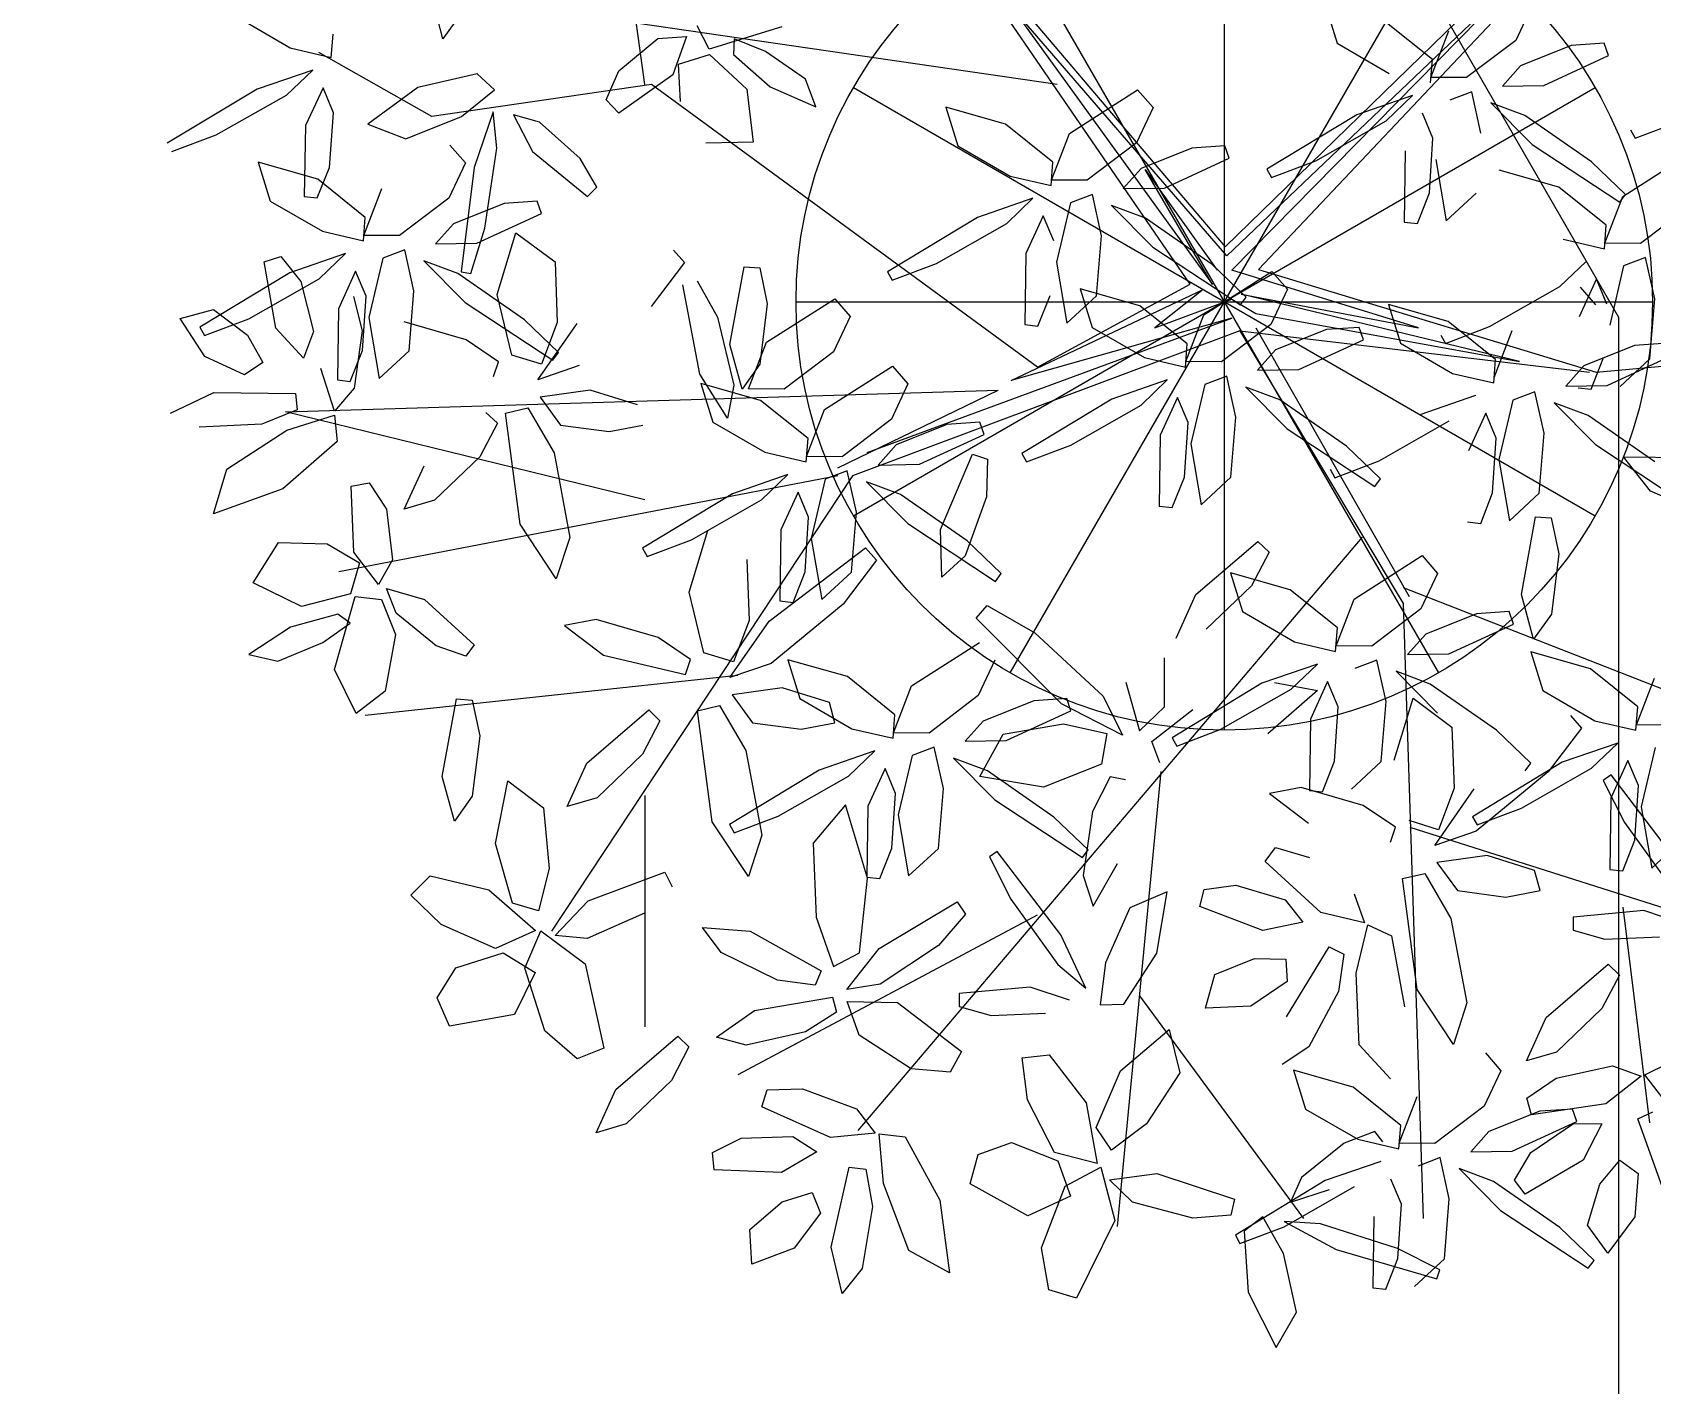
# Model space of a CAD drawing. Extents: x 8365 to 8547, y -347 to -272.
# Drawn here: x 8519.799 to 8520.934, y -307.185 to -306.237 of the extents above; entities that cross this region are included whole.
import ezdxf

# ---------------------------------------------------------------- set-up
doc = ezdxf.new("R2010")
doc.units = 0
doc.layers.get('0').update_dxf_attribs({"linetype": 'CONTINUOUS'})
doc.layers.add('1', color=7, linetype='CONTINUOUS')

msp = doc.modelspace()

# ---------------------------------------------------------------- linework, layer by layer
at = {"color": 44}
for p, q in [((8520.6102, -306.4135), (8520.4145, -306.1282)), ((8520.4145, -306.1282), (8520.6347, -306.3872)), ((8520.2281, -306.2736), (8520.2094, -306.1394)), ((8520.6347, -306.3872), (8520.8433, -306.1842)), ((8520.8475, -306.192), (8520.6358, -306.3935)), ((8520.6392, -306.4037), (8520.8475, -306.192)), ((8520.658, -306.4032), (8520.8576, -306.1919)), ((8520.517, -306.2736), (8520.0183, -306.2009)), ((8520.6358, -306.3935), (8520.4846, -306.2189)), ((8520.4846, -306.2189), (8520.6257, -306.4137)), ((8520.0789, -306.296), (8519.9997, -306.2513)), ((8520.2327, -306.2736), (8520.0789, -306.296)), ((8520.5031, -306.4716), (8520.2327, -306.2736)), ((8520.6257, -306.4137), (8520.5786, -306.3331)), ((8520.5786, -306.3331), (8520.6291, -306.4037)), ((8520.7701, -306.444), (8520.6392, -306.4037)), ((8520.658, -306.4032), (8520.8945, -306.475)), ((8520.4846, -306.4809), (8520.6191, -306.4171)), ((8520.5031, -306.4716), (8520.6102, -306.4135)), ((8520.6191, -306.4171), (8520.5854, -306.444)), ((8520.6458, -306.4205), (8520.7701, -306.444)), ((8520.8408, -306.4675), (8520.6458, -306.4205)), ((8520.5854, -306.444), (8520.6392, -306.4239)), ((8520.6392, -306.4239), (8520.656, -306.434)), ((8520.656, -306.434), (8520.8408, -306.4675)), ((8520.3838, -306.5314), (8520.6392, -306.4372)), ((8520.6392, -306.4372), (8520.4846, -306.4809)), ((8520.656, -306.444), (8520.7635, -306.6322)), ((8520.6449, -306.4461), (8520.3736, -306.5477)), ((8520.6449, -306.4461), (8520.7594, -306.6372)), ((8520.6449, -306.4461), (8520.8899, -306.475)), ((8520.8945, -306.475), (8521.081, -306.4582)), ((8519.9764, -306.5029), (8520.4755, -306.4876)), ((8520.3632, -306.5421), (8520.4755, -306.4876)), ((8520.2281, -306.5645), (8519.9764, -306.5029)), ((8520.3632, -306.5477), (8520.0137, -306.6148)), ((8520.3736, -306.5477), (8520.1628, -306.8665)), ((8520.7307, -306.5906), (8520.3772, -307.0063)), ((8520.7594, -306.626), (8521.1882, -306.7938)), ((8520.7594, -306.6372), (8520.7734, -307.0678)), ((8520.2933, -306.6875), (8520.0323, -306.7155)), ((8520.5896, -306.7547), (8520.559, -307.0734)), ((8520.2281, -306.7715), (8520.2281, -306.9336)), ((8520.764, -306.7938), (8521.081, -306.8944)), ((8520.9132, -306.8497), (8520.9318, -307.0007)), ((8520.503, -306.8553), (8520.2933, -306.9671)), ((8520.5745, -306.9119), (8520.6895, -307.0678))]:
    msp.add_line(p, q, dxfattribs=at)
at = {"linetype": 'CONTINUOUS'}
for p, q in [((8520.634, -306.1258), (8520.634, -306.7258)), ((8520.634, -306.1258), (8520.634, -306.7258)), ((8520.484, -306.6856), (8520.784, -306.166)), ((8520.484, -306.166), (8520.784, -306.6856)), ((8520.484, -306.6856), (8520.784, -306.166)), ((8520.3742, -306.5758), (8520.8938, -306.2758)), ((8520.3742, -306.5758), (8520.8938, -306.2758)), ((8520.3742, -306.2758), (8520.8938, -306.5758)), ((8520.334, -306.4258), (8520.934, -306.4258)), ((8520.334, -306.4258), (8520.934, -306.4258))]:
    msp.add_line(p, q, dxfattribs=at)
at = {"color": 60}
for p, q in [((8520.0865, -306.2415), (8520.0785, -306.2101)), ((8519.9432, -306.2266), (8519.9796, -306.2479)), ((8520.0992, -306.2241), (8520.0865, -306.2415)), ((8520.0084, -306.2547), (8520.0098, -306.2383)), ((8520.21, -306.264), (8520.2372, -306.2413)), ((8520.2372, -306.2413), (8520.2572, -306.24)), ((8520.2572, -306.24), (8520.2476, -306.2668)), ((8520.2732, -306.2489), (8520.2648, -306.2325)), ((8520.324, -306.2331), (8520.2732, -306.2489)), ((8520.2906, -306.2417), (8520.2901, -306.2526)), ((8520.3126, -306.2504), (8520.2906, -306.2417)), ((8519.9796, -306.2479), (8520.0084, -306.2547)), ((8520.2517, -306.2594), (8520.2734, -306.2527)), ((8520.2734, -306.2527), (8520.2995, -306.2768)), ((8520.2901, -306.2526), (8520.316, -306.2753)), ((8520.3407, -306.2699), (8520.3126, -306.2504)), ((8519.9956, -306.2635), (8519.9566, -306.2768)), ((8519.9771, -306.2811), (8519.9956, -306.2635)), ((8520.2011, -306.2844), (8520.21, -306.264)), ((8520.253, -306.2856), (8520.2517, -306.2594)), ((8520.1107, -306.2662), (8520.0692, -306.2758)), ((8520.1228, -306.2774), (8520.1107, -306.2662)), ((8520.2476, -306.2668), (8520.2099, -306.2937)), ((8520.316, -306.2753), (8520.3478, -306.2893)), ((8520.3478, -306.2893), (8520.3407, -306.2699)), ((8519.9566, -306.2768), (8519.8935, -306.3146)), ((8519.9277, -306.3089), (8519.9771, -306.2811)), ((8520.0027, -306.2759), (8519.9905, -306.3022)), ((8520.0099, -306.2935), (8520.0027, -306.2759)), ((8520.0692, -306.2758), (8520.034, -306.3014)), ((8520.0997, -306.2959), (8520.1228, -306.2774)), ((8520.2099, -306.2937), (8520.2011, -306.2844)), ((8520.2995, -306.2768), (8520.3041, -306.3141)), ((8520.0072, -306.3317), (8520.0099, -306.2935)), ((8520.0606, -306.3116), (8520.0997, -306.2959)), ((8520.1219, -306.2928), (8520.1085, -306.3318)), ((8520.1244, -306.3182), (8520.1219, -306.2928)), ((8520.1543, -306.2999), (8520.136, -306.2949)), ((8520.136, -306.2949), (8520.1493, -306.3206)), ((8520.4808, -306.3013), (8520.4389, -306.2894)), ((8520.4389, -306.2894), (8520.4474, -306.3166)), ((8519.8967, -306.3205), (8519.9277, -306.3089)), ((8519.9905, -306.3022), (8519.9895, -306.352)), ((8520.034, -306.3014), (8520.0606, -306.3116)), ((8520.1828, -306.3255), (8520.1543, -306.2999)), ((8520.0916, -306.316), (8520.1024, -306.3285)), ((8520.116, -306.3743), (8520.1244, -306.3182)), ((8520.1493, -306.3206), (8520.188, -306.352)), ((8520.3041, -306.3141), (8520.2709, -306.3147)), ((8520.4474, -306.3166), (8520.4839, -306.3377)), ((8519.9991, -306.34), (8519.9572, -306.3281)), ((8519.9572, -306.3281), (8519.9657, -306.3553)), ((8519.9986, -306.353), (8520.0072, -306.3317)), ((8520.1024, -306.3285), (8520.0907, -306.3532)), ((8520.1085, -306.3318), (8520.0995, -306.4048)), ((8520.1944, -306.3454), (8520.1828, -306.3255)), ((8520.0323, -306.3667), (8519.9991, -306.34)), ((8519.9895, -306.352), (8519.9986, -306.353)), ((8520.0312, -306.3793), (8520.0439, -306.3465)), ((8520.0907, -306.3532), (8520.0562, -306.3794)), ((8520.188, -306.352), (8520.1944, -306.3454)), ((8519.9657, -306.3553), (8520.0022, -306.3764)), ((8520.1296, -306.3569), (8520.0941, -306.3711)), ((8520.1104, -306.3848), (8520.1557, -306.364)), ((8520.1526, -306.3553), (8520.1296, -306.3569)), ((8520.1557, -306.364), (8520.1526, -306.3553)), ((8520.0022, -306.3764), (8520.031, -306.3831)), ((8520.031, -306.3831), (8520.0323, -306.3667)), ((8520.0941, -306.3711), (8520.0814, -306.3852)), ((8520.1061, -306.4059), (8520.116, -306.3743)), ((8520.1246, -306.4207), (8520.1378, -306.3774)), ((8520.1378, -306.3774), (8520.1652, -306.3977)), ((8520.4611, -306.3668), (8520.3981, -306.4048)), ((8520.4323, -306.399), (8520.4816, -306.3709)), ((8520.0562, -306.3794), (8520.0312, -306.3793)), ((8520.0814, -306.3852), (8520.1104, -306.3848)), ((8519.9615, -306.3977), (8519.9731, -306.394)), ((8519.9697, -306.4442), (8519.9615, -306.3977)), ((8519.9731, -306.394), (8519.9872, -306.4115)), ((8520.0183, -306.3919), (8519.9794, -306.4055)), ((8519.9999, -306.4096), (8520.0183, -306.3919)), ((8520.0445, -306.3952), (8520.0347, -306.4367)), ((8520.0599, -306.3893), (8520.0445, -306.3952)), ((8520.0662, -306.4182), (8520.0599, -306.3893)), ((8520.0972, -306.406), (8520.0733, -306.397)), ((8520.0733, -306.397), (8520.1023, -306.4263)), ((8520.1652, -306.3977), (8520.1667, -306.4404)), ((8520.2558, -306.3983), (8520.2325, -306.429)), ((8520.2482, -306.3896), (8520.2558, -306.3983)), ((8520.4013, -306.4107), (8520.4323, -306.399)), ((8519.9794, -306.4055), (8519.9164, -306.4435)), ((8519.9506, -306.4377), (8519.9999, -306.4096)), ((8519.9872, -306.4115), (8519.9961, -306.4466)), ((8520.0254, -306.4043), (8520.0134, -306.4307)), ((8520.0328, -306.4218), (8520.0254, -306.4043)), ((8520.1437, -306.4384), (8520.0972, -306.406)), ((8520.0995, -306.4048), (8520.1061, -306.4059)), ((8520.2648, -306.4112), (8520.279, -306.4366)), ((8520.2877, -306.4557), (8520.2976, -306.4012)), ((8520.2976, -306.4012), (8520.3086, -306.4021)), ((8520.3086, -306.4021), (8520.3139, -306.4272)), ((8520.3981, -306.4048), (8520.4013, -306.4107)), ((8520.0241, -306.4221), (8520.0301, -306.4461)), ((8520.0303, -306.46), (8520.0328, -306.4218)), ((8520.0629, -306.4602), (8520.0662, -306.4182)), ((8520.135, -306.4631), (8520.1246, -306.4207)), ((8520.2667, -306.4764), (8520.2548, -306.414)), ((8519.9025, -306.4375), (8519.9259, -306.4311)), ((8519.9259, -306.4311), (8519.9498, -306.4492)), ((8520.0134, -306.4307), (8520.0127, -306.4805)), ((8520.1023, -306.4263), (8520.1637, -306.4667)), ((8520.3139, -306.4272), (8520.3086, -306.4694)), ((8520.3134, -306.4541), (8520.3611, -306.4236)), ((8520.3611, -306.4236), (8520.3719, -306.436)), ((8519.9198, -306.4641), (8519.9025, -306.4375)), ((8519.9164, -306.4435), (8519.9196, -306.4494)), ((8519.9196, -306.4494), (8519.9506, -306.4377)), ((8519.9891, -306.4652), (8519.9697, -306.4442)), ((8520.0347, -306.4367), (8520.042, -306.4795)), ((8520.103, -306.4525), (8520.0594, -306.4399)), ((8520.1676, -306.4613), (8520.1437, -306.4384)), ((8520.1532, -306.4805), (8520.1808, -306.4409)), ((8520.1667, -306.4404), (8520.1558, -306.4695)), ((8520.279, -306.4366), (8520.2904, -306.4842)), ((8520.3719, -306.436), (8520.3602, -306.4608)), ((8519.9498, -306.4492), (8519.9606, -306.4682)), ((8519.9961, -306.4466), (8519.9891, -306.4652)), ((8520.0301, -306.4461), (8520.0244, -306.4862)), ((8520.1256, -306.4678), (8520.103, -306.4525)), ((8520.2962, -306.4869), (8520.2877, -306.4557)), ((8520.3008, -306.4868), (8520.3134, -306.4541)), ((8519.9476, -306.477), (8519.9198, -306.4641)), ((8519.9606, -306.4682), (8519.9476, -306.477)), ((8520.0218, -306.4815), (8520.0303, -306.46)), ((8520.042, -306.4795), (8520.0629, -306.4602)), ((8520.1221, -306.4782), (8520.1256, -306.4678)), ((8520.1558, -306.4695), (8520.135, -306.4631)), ((8520.1637, -306.4667), (8520.1676, -306.4613)), ((8520.3602, -306.4608), (8520.3258, -306.487)), ((8520.0107, -306.5025), (8520.0011, -306.4726)), ((8520.1822, -306.4705), (8520.1532, -306.4805)), ((8520.286, -306.5074), (8520.2667, -306.4764)), ((8520.3086, -306.4694), (8520.2962, -306.4869)), ((8520.3539, -306.5013), (8520.4016, -306.4708)), ((8519.8959, -306.5039), (8519.9262, -306.4894)), ((8519.9262, -306.4894), (8519.9834, -306.4899)), ((8519.9834, -306.4899), (8519.9845, -306.5014)), ((8520.0244, -306.4862), (8520.0107, -306.5025)), ((8520.0127, -306.4805), (8520.0218, -306.4815)), ((8520.1899, -306.4876), (8520.1547, -306.4925)), ((8520.223, -306.498), (8520.1899, -306.4876)), ((8520.3091, -306.4948), (8520.2673, -306.483)), ((8520.2673, -306.483), (8520.2757, -306.5101)), ((8520.2904, -306.4842), (8520.286, -306.5074)), ((8520.3258, -306.487), (8520.3008, -306.4868)), ((8519.9845, -306.5014), (8519.9599, -306.5115)), ((8520.1306, -306.5037), (8520.1461, -306.5001)), ((8520.1461, -306.5001), (8520.1645, -306.5316)), ((8520.1547, -306.4925), (8520.1691, -306.5121)), ((8520.3424, -306.5215), (8520.3091, -306.4948)), ((8520.3413, -306.5341), (8520.3539, -306.5013)), ((8519.9599, -306.5115), (8519.916, -306.5137)), ((8519.9774, -306.5157), (8520.0108, -306.5053)), ((8520.0108, -306.5053), (8520.0126, -306.5236)), ((8520.1248, -306.5109), (8520.1125, -306.5344)), ((8520.1168, -306.5033), (8520.1248, -306.5109)), ((8520.1408, -306.5815), (8520.1306, -306.5037)), ((8520.1691, -306.5121), (8520.203, -306.5167)), ((8520.203, -306.5167), (8520.2268, -306.5121)), ((8520.2757, -306.5101), (8520.3122, -306.5312)), ((8520.4008, -306.5081), (8520.3663, -306.5343)), ((8519.9354, -306.543), (8519.9774, -306.5157)), ((8520.0126, -306.5236), (8519.9744, -306.5567)), ((8520.3411, -306.5379), (8520.3424, -306.5215)), ((8520.1125, -306.5344), (8520.0808, -306.5648)), ((8520.1645, -306.5316), (8520.1756, -306.5908)), ((8520.3122, -306.5312), (8520.3411, -306.5379)), ((8520.3663, -306.5343), (8520.3413, -306.5341)), ((8520.4041, -306.5259), (8520.3915, -306.5401)), ((8519.926, -306.5742), (8519.9354, -306.543)), ((8520.0596, -306.571), (8520.0735, -306.5407)), ((8520.3283, -306.5468), (8520.2894, -306.5603)), ((8520.3099, -306.5644), (8520.3283, -306.5468)), ((8520.3699, -306.5441), (8520.3545, -306.55)), ((8520.3763, -306.5731), (8520.3699, -306.5441)), ((8519.9744, -306.5567), (8519.926, -306.5742)), ((8520.0224, -306.5548), (8520.035, -306.5525)), ((8520.0243, -306.6011), (8520.0224, -306.5548)), ((8520.035, -306.5525), (8520.0472, -306.5711)), ((8520.3355, -306.5591), (8520.3234, -306.5855)), ((8520.3428, -306.5767), (8520.3355, -306.5591)), ((8520.3545, -306.55), (8520.3447, -306.5915)), ((8520.4072, -306.5608), (8520.3834, -306.5518)), ((8520.0808, -306.5648), (8520.0596, -306.571)), ((8520.2894, -306.5603), (8520.2265, -306.5984)), ((8520.2607, -306.5925), (8520.3099, -306.5644)), ((8520.0472, -306.5711), (8520.0514, -306.6064)), ((8520.1661, -306.6199), (8520.1408, -306.5815)), ((8520.3403, -306.6149), (8520.3428, -306.5767)), ((8520.3729, -306.6151), (8520.3763, -306.5731)), ((8520.1756, -306.5908), (8520.1661, -306.6199)), ((8520.2297, -306.6042), (8520.2607, -306.5925)), ((8520.2591, -306.6292), (8520.2723, -306.5859)), ((8520.3234, -306.5855), (8520.3227, -306.6353)), ((8520.3447, -306.5915), (8520.352, -306.6344)), ((8519.9538, -306.6225), (8519.9714, -306.5944)), ((8519.9714, -306.5944), (8520.0056, -306.5953)), ((8520.0056, -306.5953), (8520.0283, -306.6086)), ((8520.0415, -306.6238), (8520.0243, -306.6011)), ((8520.2265, -306.5984), (8520.2297, -306.6042)), ((8520.3153, -306.6494), (8520.3827, -306.598)), ((8520.3827, -306.598), (8520.3903, -306.6068)), ((8520.0283, -306.6086), (8520.022, -306.6304)), ((8520.0514, -306.6064), (8520.0415, -306.6238)), ((8520.2996, -306.6062), (8520.3012, -306.6489)), ((8520.3319, -306.6363), (8520.3403, -306.6149)), ((8520.352, -306.6344), (8520.3729, -306.6151)), ((8520.3903, -306.6068), (8520.367, -306.6375)), ((8519.9876, -306.6391), (8519.9538, -306.6225)), ((8520.0539, -306.6439), (8520.0472, -306.6267)), ((8520.0472, -306.6267), (8520.0738, -306.6343)), ((8520.022, -306.6304), (8519.9876, -306.6391)), ((8520.0108, -306.6834), (8520.0253, -306.6323)), ((8520.0253, -306.6323), (8520.0436, -306.6342)), ((8520.0436, -306.6342), (8520.0534, -306.6588)), ((8520.0738, -306.6343), (8520.1085, -306.6661)), ((8520.2695, -306.6716), (8520.2591, -306.6292)), ((8520.367, -306.6375), (8520.3167, -306.679)), ((8520.3227, -306.6353), (8520.3319, -306.6363)), ((8520.013, -306.6445), (8519.9798, -306.6537)), ((8520.0218, -306.6508), (8520.013, -306.6445)), ((8520.0819, -306.6668), (8520.0539, -306.6439)), ((8520.1939, -306.6484), (8520.1718, -306.6526)), ((8520.2375, -306.661), (8520.1939, -306.6484)), ((8520.2877, -306.6889), (8520.3153, -306.6494)), ((8520.3012, -306.6489), (8520.2903, -306.678)), ((8519.9798, -306.6537), (8519.9507, -306.6727)), ((8520.0025, -306.6644), (8520.0218, -306.6508)), ((8520.0534, -306.6588), (8520.0461, -306.6986)), ((8520.1718, -306.6526), (8520.1991, -306.6733)), ((8520.2601, -306.6763), (8520.2375, -306.661)), ((8519.9507, -306.6727), (8519.9709, -306.6774)), ((8519.9709, -306.6774), (8520.0025, -306.6644)), ((8520.1027, -306.674), (8520.0819, -306.6668)), ((8520.1085, -306.6661), (8520.1027, -306.674)), ((8520.2903, -306.678), (8520.2695, -306.6716)), ((8520.026, -306.7142), (8520.0108, -306.6834)), ((8520.1991, -306.6733), (8520.2566, -306.6867)), ((8520.2566, -306.6867), (8520.2601, -306.6763)), ((8520.3167, -306.679), (8520.2877, -306.6889)), ((8520.37, -306.6883), (8520.3282, -306.6765)), ((8520.3282, -306.6765), (8520.3366, -306.7037)), ((8520.0461, -306.6986), (8520.026, -306.7142)), ((8520.0862, -306.7583), (8520.0961, -306.7038)), ((8520.0961, -306.7038), (8520.1071, -306.7047)), ((8520.1071, -306.7047), (8520.1124, -306.7298)), ((8520.3243, -306.6961), (8520.2892, -306.701)), ((8520.2892, -306.701), (8520.3036, -306.7206)), ((8520.3574, -306.7065), (8520.3243, -306.6961)), ((8520.3366, -306.7037), (8520.3731, -306.7248)), ((8520.3613, -306.7206), (8520.3574, -306.7065)), ((8520.1874, -306.7489), (8520.2308, -306.7116)), ((8520.2308, -306.7116), (8520.2387, -306.7192)), ((8520.2651, -306.7122), (8520.2805, -306.7086)), ((8520.2753, -306.79), (8520.2651, -306.7122)), ((8520.2805, -306.7086), (8520.2989, -306.7401)), ((8520.2387, -306.7192), (8520.2264, -306.7427)), ((8520.3036, -306.7206), (8520.3375, -306.7252)), ((8520.3375, -306.7252), (8520.3613, -306.7206)), ((8520.1124, -306.7298), (8520.1071, -306.772)), ((8520.2989, -306.7401), (8520.3101, -306.7993)), ((8520.3892, -306.7403), (8520.3503, -306.7538)), ((8520.3708, -306.758), (8520.3892, -306.7403)), ((8520.1736, -306.7793), (8520.1874, -306.7489)), ((8520.2264, -306.7427), (8520.1947, -306.7731)), ((8520.3503, -306.7538), (8520.2874, -306.7919)), ((8520.3964, -306.7527), (8520.3843, -306.779))]:
    msp.add_line(p, q, dxfattribs=at)
at = {"color": 62}
for p, q in [((8520.7047, -306.2176), (8520.7131, -306.2447)), ((8520.8498, -306.2179), (8520.8382, -306.2427)), ((8520.7798, -306.2561), (8520.7465, -306.2294)), ((8520.7787, -306.2687), (8520.7913, -306.2359)), ((8520.7131, -306.2447), (8520.7496, -306.2658)), ((8520.8382, -306.2427), (8520.8037, -306.2688)), ((8520.7785, -306.2725), (8520.7798, -306.2561)), ((8520.8415, -306.2605), (8520.8289, -306.2747)), ((8520.8037, -306.2688), (8520.7787, -306.2687)), ((8520.5256, -306.3078), (8520.5733, -306.2773)), ((8520.5733, -306.2773), (8520.5841, -306.2898)), ((8520.7658, -306.2813), (8520.7268, -306.2949)), ((8520.7473, -306.299), (8520.7658, -306.2813)), ((8520.8073, -306.2787), (8520.7919, -306.2846)), ((8520.8137, -306.3077), (8520.8073, -306.2787)), ((8520.8446, -306.2954), (8520.8208, -306.2864)), ((8520.8208, -306.2864), (8520.8497, -306.3157)), ((8520.5841, -306.2898), (8520.5724, -306.3145)), ((8520.7268, -306.2949), (8520.6639, -306.3329)), ((8520.7802, -306.3112), (8520.7729, -306.2937)), ((8520.514, -306.328), (8520.4808, -306.3013)), ((8520.5129, -306.3405), (8520.5256, -306.3078)), ((8520.6981, -306.3271), (8520.7473, -306.299)), ((8520.5724, -306.3145), (8520.5379, -306.3407)), ((8520.6113, -306.3182), (8520.5758, -306.3324)), ((8520.6343, -306.3166), (8520.6113, -306.3182)), ((8520.6374, -306.3253), (8520.6343, -306.3166)), ((8520.5127, -306.3444), (8520.514, -306.328)), ((8520.5758, -306.3324), (8520.5631, -306.3465)), ((8520.5921, -306.3461), (8520.6374, -306.3253)), ((8520.6671, -306.3388), (8520.6981, -306.3271)), ((8520.4839, -306.3377), (8520.5127, -306.3444)), ((8520.5379, -306.3407), (8520.5129, -306.3405)), ((8520.6639, -306.3329), (8520.6671, -306.3388)), ((8520.5, -306.3532), (8520.4611, -306.3668)), ((8520.4816, -306.3709), (8520.5, -306.3532)), ((8520.5416, -306.3506), (8520.5262, -306.3565)), ((8520.5479, -306.3795), (8520.5416, -306.3506)), ((8520.5631, -306.3465), (8520.5921, -306.3461)), ((8520.5071, -306.3656), (8520.4951, -306.3919)), ((8520.5145, -306.3831), (8520.5071, -306.3656)), ((8520.5262, -306.3565), (8520.5164, -306.398)), ((8520.5789, -306.3673), (8520.555, -306.3583)), ((8520.555, -306.3583), (8520.584, -306.3876)), ((8520.6254, -306.3997), (8520.5789, -306.3673)), ((8520.5446, -306.4215), (8520.5479, -306.3795)), ((8520.584, -306.3876), (8520.6454, -306.428)), ((8520.4951, -306.3919), (8520.4944, -306.4418)), ((8520.5164, -306.398), (8520.5237, -306.4408)), ((8520.6493, -306.4226), (8520.6254, -306.3997)), ((8520.6197, -306.435), (8520.6674, -306.4045)), ((8520.6674, -306.4045), (8520.6782, -306.4169)), ((8520.5035, -306.4428), (8520.512, -306.4213)), ((8520.5237, -306.4408), (8520.5446, -306.4215)), ((8520.5749, -306.4285), (8520.5331, -306.4166)), ((8520.5331, -306.4166), (8520.5415, -306.4438)), ((8520.6454, -306.428), (8520.6493, -306.4226)), ((8520.6782, -306.4169), (8520.6665, -306.4417)), ((8520.6081, -306.4552), (8520.5749, -306.4285)), ((8520.4944, -306.4418), (8520.5035, -306.4428)), ((8520.5415, -306.4438), (8520.578, -306.4649)), ((8520.6071, -306.4677), (8520.6197, -306.435)), ((8520.6665, -306.4417), (8520.6321, -306.4679)), ((8520.7055, -306.4453), (8520.6699, -306.4595)), ((8520.7284, -306.4438), (8520.7055, -306.4453)), ((8520.7315, -306.4524), (8520.7284, -306.4438)), ((8520.6068, -306.4716), (8520.6081, -306.4552)), ((8520.6862, -306.4732), (8520.7315, -306.4524)), ((8520.578, -306.4649), (8520.6068, -306.4716)), ((8520.6321, -306.4679), (8520.6071, -306.4677)), ((8520.6699, -306.4595), (8520.6572, -306.4737)), ((8520.4016, -306.4708), (8520.4124, -306.4833)), ((8520.6357, -306.4778), (8520.6203, -306.4837)), ((8520.6421, -306.5067), (8520.6357, -306.4778)), ((8520.6572, -306.4737), (8520.6862, -306.4732)), ((8520.4124, -306.4833), (8520.4008, -306.5081)), ((8520.5941, -306.4804), (8520.5552, -306.4939)), ((8520.5757, -306.4981), (8520.5941, -306.4804)), ((8520.6203, -306.4837), (8520.6105, -306.5252)), ((8520.673, -306.4945), (8520.6491, -306.4855)), ((8520.6491, -306.4855), (8520.6781, -306.5148)), ((8520.5552, -306.4939), (8520.4923, -306.532)), ((8520.5265, -306.5262), (8520.5757, -306.4981)), ((8520.6012, -306.4928), (8520.5892, -306.5191)), ((8520.6086, -306.5103), (8520.6012, -306.4928)), ((8520.7195, -306.5268), (8520.673, -306.4945)), ((8520.4397, -306.5117), (8520.4041, -306.5259)), ((8520.4627, -306.5101), (8520.4397, -306.5117)), ((8520.4657, -306.5188), (8520.4627, -306.5101)), ((8520.6061, -306.5485), (8520.6086, -306.5103)), ((8520.6387, -306.5487), (8520.6421, -306.5067)), ((8520.4204, -306.5396), (8520.4657, -306.5188)), ((8520.5892, -306.5191), (8520.5885, -306.569)), ((8520.6105, -306.5252), (8520.6178, -306.568)), ((8520.4353, -306.5852), (8520.4577, -306.5326)), ((8520.4577, -306.5326), (8520.4682, -306.5359)), ((8520.4682, -306.5359), (8520.4675, -306.5624)), ((8520.4923, -306.532), (8520.4955, -306.5379)), ((8520.4955, -306.5379), (8520.5265, -306.5262)), ((8520.3915, -306.5401), (8520.4204, -306.5396)), ((8520.7082, -306.5431), (8520.7114, -306.549)), ((8520.3834, -306.5518), (8520.4123, -306.5811)), ((8520.5976, -306.5699), (8520.6061, -306.5485)), ((8520.6178, -306.568), (8520.6387, -306.5487)), ((8520.4538, -306.5932), (8520.4072, -306.5608)), ((8520.4675, -306.5624), (8520.4524, -306.6037)), ((8520.5885, -306.569), (8520.5976, -306.5699)), ((8520.4123, -306.5811), (8520.4738, -306.6216)), ((8520.4362, -306.6186), (8520.4353, -306.5852)), ((8520.4777, -306.6161), (8520.4538, -306.5932)), ((8520.6141, -306.6309), (8520.6574, -306.5936)), ((8520.6574, -306.5936), (8520.6654, -306.6012)), ((8520.4524, -306.6037), (8520.4362, -306.6186)), ((8520.6654, -306.6012), (8520.6531, -306.6247)), ((8520.4738, -306.6216), (8520.4777, -306.6161)), ((8520.6801, -306.6275), (8520.6383, -306.6157)), ((8520.6383, -306.6157), (8520.6467, -306.6428)), ((8520.6531, -306.6247), (8520.6214, -306.6551)), ((8520.7133, -306.6542), (8520.6801, -306.6275)), ((8520.4601, -306.6473), (8520.4678, -306.6386)), ((8520.4678, -306.6386), (8520.5013, -306.6576)), ((8520.6002, -306.6613), (8520.6141, -306.6309)), ((8520.7123, -306.6668), (8520.7249, -306.634)), ((8520.52, -306.7073), (8520.4601, -306.6473)), ((8520.6467, -306.6428), (8520.6832, -306.6639)), ((8520.5013, -306.6576), (8520.5491, -306.7019)), ((8520.712, -306.6706), (8520.7133, -306.6542)), ((8520.4148, -306.6948), (8520.4625, -306.6643)), ((8520.6832, -306.6639), (8520.712, -306.6706)), ((8520.4733, -306.6768), (8520.4617, -306.7016)), ((8520.4033, -306.715), (8520.37, -306.6883)), ((8520.4022, -306.7276), (8520.4148, -306.6948)), ((8520.4617, -306.7016), (8520.4272, -306.7278)), ((8520.5006, -306.7052), (8520.465, -306.7194)), ((8520.5236, -306.7037), (8520.5006, -306.7052)), ((8520.5266, -306.7123), (8520.5236, -306.7037)), ((8520.402, -306.7315), (8520.4033, -306.715)), ((8520.4813, -306.7331), (8520.5266, -306.7123)), ((8520.3731, -306.7248), (8520.402, -306.7315)), ((8520.4272, -306.7278), (8520.4022, -306.7276)), ((8520.465, -306.7194), (8520.4524, -306.7336)), ((8520.4628, -306.7583), (8520.4792, -306.7285)), ((8520.4792, -306.7285), (8520.5213, -306.7213)), ((8520.4308, -306.7377), (8520.4154, -306.7435)), ((8520.4372, -306.7666), (8520.4308, -306.7377)), ((8520.4524, -306.7336), (8520.4813, -306.7331)), ((8520.4154, -306.7435), (8520.4056, -306.785)), ((8520.4681, -306.7544), (8520.4443, -306.7453)), ((8520.4443, -306.7453), (8520.4732, -306.7746)), ((8520.548, -306.7497), (8520.5074, -306.7657)), ((8520.0947, -306.7895), (8520.0862, -306.7583)), ((8520.1235, -306.8051), (8520.1321, -306.7613)), ((8520.1321, -306.7613), (8520.157, -306.7802)), ((8520.3216, -306.786), (8520.3708, -306.758)), ((8520.4037, -306.7702), (8520.3964, -306.7527)), ((8520.5074, -306.7657), (8520.4628, -306.7583)), ((8520.5147, -306.7867), (8520.4681, -306.7544)), ((8520.1071, -306.772), (8520.0947, -306.7895)), ((8520.1947, -306.7731), (8520.1736, -306.7793)), ((8520.4012, -306.8084), (8520.4037, -306.7702)), ((8520.4338, -306.8086), (8520.4372, -306.7666)), ((8520.4732, -306.7746), (8520.5347, -306.8151)), ((8520.157, -306.7802), (8520.1611, -306.8228)), ((8520.2906, -306.7978), (8520.3216, -306.786)), ((8520.3687, -306.7782), (8520.3459, -306.8049)), ((8520.3841, -306.8295), (8520.3687, -306.7782)), ((8520.3843, -306.779), (8520.3836, -306.8288)), ((8520.4056, -306.785), (8520.4129, -306.8279)), ((8520.5418, -306.7828), (8520.5351, -306.8277)), ((8520.3006, -306.8284), (8520.2753, -306.79)), ((8520.2874, -306.7919), (8520.2906, -306.7978)), ((8520.5386, -306.8097), (8520.5147, -306.7867)), ((8520.1353, -306.8469), (8520.1235, -306.8051)), ((8520.3101, -306.7993), (8520.3006, -306.8284)), ((8520.3459, -306.8049), (8520.3482, -306.8568)), ((8520.3928, -306.8298), (8520.4012, -306.8084)), ((8520.4129, -306.8279), (8520.4338, -306.8086)), ((8520.475, -306.8107), (8520.4695, -306.8145)), ((8520.4695, -306.8145), (8520.4844, -306.8441)), ((8520.5195, -306.8692), (8520.475, -306.8107)), ((8520.5347, -306.8151), (8520.5386, -306.8097)), ((8520.0642, -306.8413), (8520.0777, -306.8279)), ((8520.0777, -306.8279), (8520.1188, -306.8377)), ((8520.1611, -306.8228), (8520.1536, -306.8524)), ((8520.1885, -306.8453), (8520.2421, -306.8252)), ((8520.2421, -306.8252), (8520.2472, -306.8356)), ((8520.3784, -306.8817), (8520.3841, -306.8295)), ((8520.3836, -306.8288), (8520.3928, -306.8298)), ((8520.5351, -306.8277), (8520.5422, -306.8491)), ((8520.0855, -306.862), (8520.0642, -306.8413)), ((8520.1188, -306.8377), (8520.1516, -306.8661)), ((8520.1536, -306.8524), (8520.1353, -306.8469)), ((8520.1654, -306.8697), (8520.1885, -306.8453)), ((8520.2279, -306.8539), (8520.1876, -306.8716)), ((8520.3922, -306.8787), (8520.4468, -306.8461)), ((8520.4528, -306.8546), (8520.4338, -306.8767)), ((8520.4468, -306.8461), (8520.4528, -306.8546)), ((8520.4844, -306.8441), (8520.5175, -306.89)), ((8520.1235, -306.8788), (8520.0855, -306.862)), ((8520.2816, -306.8816), (8520.2685, -306.8639)), ((8520.2685, -306.8639), (8520.3018, -306.8665)), ((8520.3482, -306.8568), (8520.3603, -306.8913)), ((8520.1516, -306.8661), (8520.1235, -306.8788)), ((8520.144, -306.8925), (8520.1552, -306.8664)), ((8520.1552, -306.8664), (8520.1862, -306.8895)), ((8520.1876, -306.8716), (8520.1654, -306.8697)), ((8520.3018, -306.8665), (8520.3517, -306.8944)), ((8520.4338, -306.8767), (8520.393, -306.9036)), ((8520.537, -306.9065), (8520.5195, -306.8692)), ((8520.0956, -306.8922), (8520.1289, -306.8818)), ((8520.1289, -306.8818), (8520.1512, -306.8955)), ((8520.321, -306.901), (8520.2816, -306.8816)), ((8520.3603, -306.8913), (8520.3784, -306.8817)), ((8520.3697, -306.9074), (8520.3922, -306.8787)), ((8520.0827, -306.9133), (8520.0956, -306.8922)), ((8520.1512, -306.8955), (8520.1367, -306.925)), ((8520.158, -306.9364), (8520.144, -306.8925)), ((8520.1862, -306.8895), (8520.1993, -306.9486)), ((8520.3517, -306.8944), (8520.3473, -306.9045)), ((8520.5175, -306.89), (8520.537, -306.9065)), ((8520.3473, -306.9045), (8520.321, -306.901)), ((8520.393, -306.9036), (8520.3697, -306.9074)), ((8520.498, -306.9057), (8520.4484, -306.9103)), ((8520.0912, -306.933), (8520.0827, -306.9133)), ((8520.2784, -306.9408), (8520.3049, -306.9221)), ((8520.1367, -306.925), (8520.0912, -306.933)), ((8520.1806, -306.9561), (8520.158, -306.9364)), ((8520.2077, -306.9775), (8520.2511, -306.9401)), ((8520.2511, -306.9401), (8520.259, -306.9477)), ((8520.2991, -306.9465), (8520.2784, -306.9408)), ((8520.1993, -306.9486), (8520.1806, -306.9561)), ((8520.259, -306.9477), (8520.2467, -306.9712)), ((8520.1939, -307.0078), (8520.2077, -306.9775)), ((8520.2467, -306.9712), (8520.215, -307.0016)), ((8520.215, -307.0016), (8520.1939, -307.0078)), ((8520.2755, -307.0216), (8520.2956, -307.0116)), ((8520.2766, -307.0338), (8520.2755, -307.0216)), ((8520.303, -307.0999), (8520.3017, -307.0756))]:
    msp.add_line(p, q, dxfattribs=at)
at = {"color": 64}
for p, q in [((8520.8771, -306.2463), (8520.8415, -306.2605)), ((8520.9001, -306.2447), (8520.8771, -306.2463)), ((8520.9031, -306.2534), (8520.9001, -306.2447)), ((8520.8578, -306.2742), (8520.9031, -306.2534)), ((8520.8289, -306.2747), (8520.8578, -306.2742)), ((8520.8912, -306.3278), (8520.8446, -306.2954)), ((8520.9186, -306.3053), (8520.9218, -306.3112)), ((8520.9218, -306.3112), (8520.9528, -306.2995)), ((8520.7608, -306.3201), (8520.7601, -306.3699)), ((8520.7777, -306.3495), (8520.7802, -306.3112)), ((8520.8497, -306.3157), (8520.9112, -306.3561)), ((8520.7821, -306.3261), (8520.7894, -306.369)), ((8520.9151, -306.3507), (8520.8912, -306.3278)), ((8520.9131, -306.352), (8520.9608, -306.3215)), ((8520.8683, -306.3455), (8520.8265, -306.3337)), ((8520.7693, -306.3709), (8520.7777, -306.3495)), ((8520.7894, -306.369), (8520.8104, -306.3497)), ((8520.9016, -306.3722), (8520.8683, -306.3455)), ((8520.9005, -306.3848), (8520.9131, -306.352)), ((8520.9112, -306.3561), (8520.9151, -306.3507)), ((8520.96, -306.3588), (8520.9255, -306.385)), ((8520.7601, -306.3699), (8520.7693, -306.3709)), ((8520.9003, -306.3886), (8520.9016, -306.3722)), ((8520.8714, -306.3819), (8520.9003, -306.3886)), ((8520.9255, -306.385), (8520.9005, -306.3848)), ((8520.8691, -306.4151), (8520.8876, -306.3975)), ((8520.9291, -306.3948), (8520.9137, -306.4007)), ((8520.9355, -306.4238), (8520.9291, -306.3948)), ((8520.8947, -306.4098), (8520.8827, -306.4362)), ((8520.902, -306.4274), (8520.8947, -306.4098)), ((8520.9137, -306.4007), (8520.904, -306.4422)), ((8520.8199, -306.4432), (8520.8691, -306.4151)), ((8520.8833, -306.4155), (8520.8941, -306.428)), ((8520.7908, -306.4395), (8520.749, -306.4277)), ((8520.749, -306.4277), (8520.7574, -306.4548)), ((8520.9322, -306.4658), (8520.9355, -306.4238)), ((8520.7889, -306.455), (8520.8199, -306.4432)), ((8520.8241, -306.4662), (8520.7908, -306.4395)), ((8520.823, -306.4788), (8520.8356, -306.446)), ((8520.7574, -306.4548), (8520.7939, -306.4759)), ((8520.7857, -306.4491), (8520.7889, -306.455)), ((8520.9214, -306.4564), (8520.8858, -306.4706)), ((8520.9444, -306.4548), (8520.9214, -306.4564)), ((8520.8228, -306.4826), (8520.8241, -306.4662)), ((8520.8911, -306.487), (8520.8995, -306.4656)), ((8520.9021, -306.4843), (8520.9474, -306.4635)), ((8520.9113, -306.4851), (8520.9322, -306.4658)), ((8520.7939, -306.4759), (8520.8228, -306.4826)), ((8520.8858, -306.4706), (8520.8732, -306.4848)), ((8520.8516, -306.4888), (8520.8362, -306.4947)), ((8520.858, -306.5178), (8520.8516, -306.4888)), ((8520.8732, -306.4848), (8520.9021, -306.4843)), ((8520.8819, -306.486), (8520.8911, -306.487)), ((8520.81, -306.4915), (8520.7711, -306.505)), ((8520.8362, -306.4947), (8520.8264, -306.5362)), ((8520.8889, -306.5055), (8520.8651, -306.4965)), ((8520.8651, -306.4965), (8520.894, -306.5258)), ((8520.7424, -306.5372), (8520.7916, -306.5091)), ((8520.8172, -306.5038), (8520.8051, -306.5302)), ((8520.8245, -306.5214), (8520.8172, -306.5038)), ((8520.6781, -306.5148), (8520.7395, -306.5552)), ((8520.822, -306.5596), (8520.8245, -306.5214)), ((8520.8546, -306.5598), (8520.858, -306.5178)), ((8520.7435, -306.5498), (8520.7195, -306.5268)), ((8520.8264, -306.5362), (8520.8337, -306.5791)), ((8520.7114, -306.549), (8520.7424, -306.5372)), ((8520.7395, -306.5552), (8520.7435, -306.5498)), ((8520.8136, -306.581), (8520.822, -306.5596)), ((8520.8337, -306.5791), (8520.8546, -306.5598)), ((8520.8044, -306.58), (8520.8136, -306.581)), ((8520.8422, -306.6308), (8520.8521, -306.5763)), ((8520.8521, -306.5763), (8520.863, -306.5772)), ((8520.863, -306.5772), (8520.8684, -306.6023)), ((8520.7249, -306.634), (8520.7726, -306.6035)), ((8520.7726, -306.6035), (8520.7834, -306.616)), ((8520.8684, -306.6023), (8520.8631, -306.6445)), ((8520.7834, -306.616), (8520.7717, -306.6408)), ((8520.8506, -306.6621), (8520.8422, -306.6308)), ((8520.7717, -306.6408), (8520.7373, -306.667)), ((8520.8107, -306.6444), (8520.7751, -306.6586)), ((8520.8336, -306.6428), (8520.8107, -306.6444)), ((8520.8367, -306.6515), (8520.8336, -306.6428)), ((8520.8631, -306.6445), (8520.8506, -306.6621)), ((8520.7751, -306.6586), (8520.7624, -306.6728)), ((8520.7914, -306.6723), (8520.8367, -306.6515)), ((8520.7373, -306.667), (8520.7123, -306.6668)), ((8520.7624, -306.6728), (8520.7914, -306.6723)), ((8520.8905, -306.6828), (8520.8487, -306.671)), ((8520.8487, -306.671), (8520.8571, -306.6981)), ((8520.5921, -306.7094), (8520.5922, -306.6752)), ((8520.6993, -306.6795), (8520.6604, -306.693)), ((8520.6809, -306.6971), (8520.6993, -306.6795)), ((8520.7409, -306.6768), (8520.7255, -306.6827)), ((8520.7473, -306.7058), (8520.7409, -306.6768)), ((8520.565, -306.6921), (8520.5746, -306.7263)), ((8520.6604, -306.693), (8520.5975, -306.7311)), ((8520.6692, -306.6925), (8520.6993, -306.698)), ((8520.7064, -306.6918), (8520.6944, -306.7182)), ((8520.7138, -306.7094), (8520.7064, -306.6918)), ((8520.7782, -306.6935), (8520.7543, -306.6845)), ((8520.7543, -306.6845), (8520.7833, -306.7138)), ((8520.8247, -306.7259), (8520.7782, -306.6935)), ((8520.5491, -306.7019), (8520.5628, -306.7293)), ((8520.6317, -306.7252), (8520.6809, -306.6971)), ((8520.6993, -306.698), (8520.6646, -306.7283)), ((8520.7439, -306.7478), (8520.7473, -306.7058)), ((8520.7529, -306.7467), (8520.7662, -306.7034)), ((8520.7662, -306.7034), (8520.7935, -306.7237)), ((8520.8571, -306.6981), (8520.8936, -306.7192)), ((8520.5628, -306.7293), (8520.52, -306.7073)), ((8520.5746, -306.7263), (8520.5921, -306.7094)), ((8520.5832, -306.7338), (8520.612, -306.7114)), ((8520.6944, -306.7182), (8520.6937, -306.768)), ((8520.7113, -306.7476), (8520.7138, -306.7094)), ((8520.8765, -306.7156), (8520.8842, -306.7243)), ((8520.5213, -306.7213), (8520.5517, -306.7282)), ((8520.5517, -306.7282), (8520.548, -306.7497)), ((8520.6007, -306.737), (8520.6317, -306.7252)), ((8520.7935, -306.7237), (8520.795, -306.7664)), ((8520.8487, -306.7488), (8520.8247, -306.7259)), ((8520.8842, -306.7243), (8520.8609, -306.7551)), ((8520.5889, -306.7487), (8520.5832, -306.7338)), ((8520.5975, -306.7311), (8520.6007, -306.737)), ((8520.7028, -306.769), (8520.7113, -306.7476)), ((8520.723, -306.7671), (8520.7439, -306.7478)), ((8520.8708, -306.7483), (8520.8079, -306.7864)), ((8520.8421, -306.7805), (8520.8913, -306.7524)), ((8520.8447, -306.7543), (8520.8487, -306.7488)), ((8520.554, -306.7584), (8520.5418, -306.7828)), ((8520.5648, -306.7605), (8520.554, -306.7584)), ((8520.8609, -306.7551), (8520.8105, -306.7965)), ((8520.6878, -306.766), (8520.6656, -306.7702)), ((8520.6656, -306.7702), (8520.693, -306.7909)), ((8520.7313, -306.7785), (8520.6878, -306.766)), ((8520.6937, -306.768), (8520.7028, -306.769)), ((8520.7816, -306.8065), (8520.8091, -306.7669)), ((8520.795, -306.7664), (8520.7841, -306.7956)), ((8520.7539, -306.7938), (8520.7313, -306.7785)), ((8520.8079, -306.7864), (8520.8111, -306.7922)), ((8520.8111, -306.7922), (8520.8421, -306.7805)), ((8520.7504, -306.8043), (8520.7539, -306.7938)), ((8520.7841, -306.7956), (8520.7634, -306.7891)), ((8520.8105, -306.7965), (8520.7816, -306.8065)), ((8520.6627, -306.8179), (8520.6699, -306.808)), ((8520.6699, -306.808), (8520.6937, -306.8151)), ((8520.5422, -306.8491), (8520.5591, -306.8192)), ((8520.7016, -306.8536), (8520.6627, -306.8179)), ((8520.7691, -306.9075), (8520.7589, -306.8297)), ((8520.594, -306.8391), (8520.5679, -306.8503)), ((8520.5867, -306.8819), (8520.594, -306.8391)), ((8520.6169, -306.8493), (8520.6198, -306.8375)), ((8520.6198, -306.8375), (8520.642, -306.8343)), ((8520.642, -306.8343), (8520.6766, -306.8446)), ((8520.7251, -306.8405), (8520.7322, -306.8607)), ((8520.5679, -306.8503), (8520.5508, -306.8888)), ((8520.6611, -306.8661), (8520.6169, -306.8493)), ((8520.6766, -306.8446), (8520.6891, -306.8602)), ((8520.7322, -306.8607), (8520.7016, -306.8536)), ((8520.6891, -306.8602), (8520.6611, -306.8661)), ((8520.7265, -306.8961), (8520.7346, -306.8621)), ((8520.7346, -306.8621), (8520.7512, -306.8698)), ((8520.7512, -306.8698), (8520.7602, -306.9196)), ((8520.5636, -306.9178), (8520.5867, -306.8819)), ((8520.6274, -306.897), (8520.6552, -306.8857)), ((8520.6552, -306.8857), (8520.6771, -306.8862)), ((8520.6771, -306.8862), (8520.678, -306.9019)), ((8520.6777, -306.9266), (8520.7074, -306.8776)), ((8520.7074, -306.8776), (8520.7178, -306.8826)), ((8520.7178, -306.8826), (8520.7139, -306.9089)), ((8520.5508, -306.8888), (8520.5471, -306.9182)), ((8520.6209, -306.9204), (8520.6274, -306.897)), ((8520.7284, -306.9461), (8520.7265, -306.8961)), ((8520.4484, -306.9103), (8520.4484, -306.9194)), ((8520.5255, -306.9149), (8520.498, -306.9057)), ((8520.678, -306.9019), (8520.6527, -306.9191)), ((8520.7139, -306.9089), (8520.6933, -306.9477)), ((8520.3049, -306.9221), (8520.3595, -306.9127)), ((8520.3595, -306.9127), (8520.3624, -306.9233)), ((8520.3783, -306.9394), (8520.3699, -306.9159)), ((8520.3699, -306.9159), (8520.405, -306.9165)), ((8520.405, -306.9165), (8520.45, -306.9509)), ((8520.4484, -306.9194), (8520.4706, -306.9256)), ((8520.5471, -306.9182), (8520.5636, -306.9178)), ((8520.6527, -306.9191), (8520.6209, -306.9204)), ((8520.3624, -306.9233), (8520.3406, -306.937)), ((8520.4706, -306.9256), (8520.5088, -306.924)), ((8520.3406, -306.937), (8520.2991, -306.9465)), ((8520.4147, -306.9629), (8520.3783, -306.9394)), ((8520.5613, -306.9643), (8520.5954, -306.9355)), ((8520.5954, -306.9355), (8520.6029, -306.9659)), ((8520.45, -306.9509), (8520.442, -306.9653)), ((8520.4924, -306.9553), (8520.5113, -306.9533)), ((8520.4961, -306.9848), (8520.4924, -306.9553)), ((8520.5113, -306.9533), (8520.5372, -306.9867)), ((8520.6933, -306.9477), (8520.6746, -306.96)), ((8520.442, -306.9653), (8520.4147, -306.9629)), ((8520.5442, -307.0042), (8520.5613, -306.9643)), ((8520.6029, -306.9659), (8520.5795, -307.0016)), ((8520.7244, -306.9759), (8520.6826, -306.964)), ((8520.6826, -306.964), (8520.691, -306.9912)), ((8520.3101, -306.9895), (8520.3137, -306.9778)), ((8520.3137, -306.9778), (8520.3385, -306.977)), ((8520.3385, -306.977), (8520.3764, -306.9911)), ((8520.3582, -307.011), (8520.3101, -306.9895)), ((8520.5151, -307.0217), (8520.4961, -306.9848)), ((8520.5372, -306.9867), (8520.545, -307.0294)), ((8520.3764, -306.9911), (8520.3895, -307.008)), ((8520.5795, -307.0016), (8520.5551, -307.02)), ((8520.2956, -307.0116), (8520.3317, -307.0104)), ((8520.3317, -307.0104), (8520.3485, -307.0212)), ((8520.3895, -307.008), (8520.3582, -307.011)), ((8520.3953, -307.0433), (8520.3922, -307.0085)), ((8520.3922, -307.0085), (8520.4104, -307.0106)), ((8520.4104, -307.0106), (8520.4348, -307.055)), ((8520.5551, -307.02), (8520.5442, -307.0042)), ((8520.3485, -307.0212), (8520.3238, -307.0357)), ((8520.4559, -307.0436), (8520.4617, -307.023)), ((8520.4617, -307.023), (8520.4849, -307.0146)), ((8520.4849, -307.0146), (8520.5174, -307.0274)), ((8520.545, -307.0294), (8520.5151, -307.0217)), ((8520.3238, -307.0357), (8520.2766, -307.0338)), ((8520.3587, -307.0878), (8520.3713, -307.0319)), ((8520.3713, -307.0319), (8520.3829, -307.0333)), ((8520.3829, -307.0333), (8520.3875, -307.0595)), ((8520.5174, -307.0274), (8520.5262, -307.0521)), ((8520.5225, -307.0452), (8520.5476, -307.0319)), ((8520.5476, -307.0319), (8520.5573, -307.0693)), ((8520.413, -307.0902), (8520.3953, -307.0433)), ((8520.4964, -307.066), (8520.4559, -307.0436)), ((8520.5059, -307.0883), (8520.5225, -307.0452)), ((8520.5535, -307.0408), (8520.5867, -307.0363)), ((8520.5696, -307.0563), (8520.5535, -307.0408)), ((8520.3017, -307.0756), (8520.3244, -307.0562)), ((8520.3244, -307.0562), (8520.3453, -307.0497)), ((8520.3453, -307.0497), (8520.3512, -307.0642)), ((8520.4348, -307.055), (8520.4416, -307.1059)), ((8520.5262, -307.0521), (8520.4964, -307.066)), ((8520.3512, -307.0642), (8520.3327, -307.0886)), ((8520.3875, -307.0595), (8520.3803, -307.1029)), ((8520.5573, -307.0693), (8520.5304, -307.1236)), ((8520.3327, -307.0886), (8520.303, -307.0999)), ((8520.3664, -307.1204), (8520.3587, -307.0878)), ((8520.4416, -307.1059), (8520.413, -307.0902)), ((8520.5111, -307.1177), (8520.5059, -307.0883)), ((8520.3803, -307.1029), (8520.3664, -307.1204)), ((8520.5304, -307.1236), (8520.5111, -307.1177))]:
    msp.add_line(p, q, dxfattribs=at)
at = {"color": 66}
for p, q in [((8520.9355, -306.5379), (8520.8889, -306.5055)), ((8520.894, -306.5258), (8520.9555, -306.5663)), ((8520.9326, -306.5585), (8520.9137, -306.5344)), ((8520.9137, -306.5344), (8520.9597, -306.5348)), ((8520.988, -306.5823), (8520.9326, -306.5585)), ((8520.9237, -306.7095), (8520.8905, -306.6828)), ((8520.9227, -306.7221), (8520.9353, -306.6893)), ((8520.9224, -306.7259), (8520.9237, -306.7095)), ((8520.8936, -306.7192), (8520.9224, -306.7259)), ((8520.9477, -306.7222), (8520.9227, -306.7221)), ((8520.9097, -306.7348), (8520.8708, -306.7483)), ((8520.8913, -306.7524), (8520.9097, -306.7348)), ((8520.9359, -306.738), (8520.9261, -306.7795)), ((8520.9168, -306.7471), (8520.9048, -306.7735)), ((8520.9242, -306.7646), (8520.9168, -306.7471)), ((8520.905, -306.7571), (8520.8995, -306.761)), ((8520.8995, -306.761), (8520.9144, -306.7905)), ((8520.9495, -306.8157), (8520.905, -306.7571)), ((8520.9048, -306.7735), (8520.9041, -306.8233)), ((8520.9217, -306.8029), (8520.9242, -306.7646)), ((8520.9261, -306.7795), (8520.9334, -306.8224)), ((8520.9144, -306.7905), (8520.9475, -306.8365)), ((8520.9132, -306.8243), (8520.9217, -306.8029)), ((8520.9334, -306.8224), (8520.9543, -306.8031)), ((8520.8182, -306.8136), (8520.783, -306.8185)), ((8520.783, -306.8185), (8520.7974, -306.8381)), ((8520.8513, -306.824), (8520.8182, -306.8136)), ((8520.7589, -306.8297), (8520.7744, -306.8261)), ((8520.7744, -306.8261), (8520.7928, -306.8576)), ((8520.8552, -306.8382), (8520.8513, -306.824)), ((8520.9041, -306.8233), (8520.9132, -306.8243)), ((8520.7974, -306.8381), (8520.8313, -306.8428)), ((8520.8313, -306.8428), (8520.8552, -306.8382)), ((8520.928, -306.8522), (8520.8784, -306.8567)), ((8520.9555, -306.8614), (8520.928, -306.8522)), ((8520.7928, -306.8576), (8520.804, -306.9168)), ((8520.8784, -306.8567), (8520.8784, -306.8659)), ((8520.8784, -306.8659), (8520.9006, -306.8721)), ((8520.9006, -306.8721), (8520.9388, -306.8705)), ((8520.8595, -306.9271), (8520.9029, -306.8897)), ((8520.9108, -306.8974), (8520.8985, -306.9208)), ((8520.9029, -306.8897), (8520.9108, -306.8974)), ((8520.7945, -306.9459), (8520.7691, -306.9075)), ((8520.804, -306.9168), (8520.7945, -306.9459)), ((8520.8985, -306.9208), (8520.8668, -306.9513)), ((8520.8457, -306.9574), (8520.8595, -306.9271)), ((8520.8169, -306.9519), (8520.8277, -306.9643)), ((8520.8668, -306.9513), (8520.8457, -306.9574)), ((8520.8664, -306.9695), (8520.9059, -306.9609)), ((8520.9059, -306.9609), (8520.926, -306.9682)), ((8520.9286, -306.9671), (8520.9451, -306.9591)), ((8520.691, -306.9912), (8520.7275, -307.0123)), ((8520.7395, -307.0068), (8520.718, -307.0151)), ((8520.718, -307.0151), (8520.6882, -307.0391)), ((8520.5867, -307.0363), (8520.6411, -307.0542)), ((8520.7047, -307.0413), (8520.6418, -307.0794)), ((8520.676, -307.0736), (8520.7252, -307.0455)), ((8520.6882, -307.0391), (8520.6803, -307.0564)), ((8520.6803, -307.0564), (8520.7078, -307.0474)), ((8520.612, -307.0677), (8520.5696, -307.0563)), ((8520.6411, -307.0542), (8520.6386, -307.0655)), ((8520.6386, -307.0655), (8520.612, -307.0677)), ((8520.6609, -307.0666), (8520.6479, -307.0767)), ((8520.6754, -307.0924), (8520.6609, -307.0666)), ((8520.7014, -307.0716), (8520.676, -307.07)), ((8520.676, -307.07), (8520.7123, -307.0895)), ((8520.7387, -307.0665), (8520.738, -307.1164)), ((8520.6418, -307.0794), (8520.645, -307.0853)), ((8520.645, -307.0853), (8520.676, -307.0736)), ((8520.6479, -307.0767), (8520.6507, -307.1193)), ((8520.6846, -307.1335), (8520.6754, -307.0924)), ((8520.6507, -307.1193), (8520.6703, -307.1581)), ((8520.6703, -307.1581), (8520.6846, -307.1335))]:
    msp.add_line(p, q, dxfattribs=at)
at = {"color": 68}
for p, q in [((8520.7504, -306.9701), (8520.7284, -306.9461)), ((8520.8277, -306.9643), (8520.816, -306.9891)), ((8520.9499, -306.9948), (8520.9286, -306.9671)), ((8520.7576, -307.0026), (8520.7244, -306.9759)), ((8520.8459, -306.9835), (8520.8664, -306.9695)), ((8520.926, -306.9682), (8520.9012, -306.9875)), ((8520.7566, -307.0151), (8520.7692, -306.9824)), ((8520.816, -306.9891), (8520.7816, -307.0153)), ((8520.8491, -306.9953), (8520.8459, -306.9835)), ((8520.9012, -306.9875), (8520.8491, -306.9953)), ((8520.855, -306.9927), (8520.8194, -307.0069)), ((8520.8357, -307.0206), (8520.881, -306.9998)), ((8520.8488, -307.0217), (8520.8786, -307.0013)), ((8520.8779, -306.9912), (8520.855, -306.9927)), ((8520.881, -306.9998), (8520.8779, -306.9912)), ((8520.8786, -307.0013), (8520.8985, -307.0014)), ((8520.8985, -307.0014), (8520.8855, -307.0269)), ((8520.9236, -306.9981), (8520.9341, -306.9931)), ((8520.943, -307.0519), (8520.9236, -306.9981)), ((8520.7275, -307.0123), (8520.7563, -307.019)), ((8520.745, -307.0142), (8520.7395, -307.0068)), ((8520.7563, -307.019), (8520.7576, -307.0026)), ((8520.8194, -307.0069), (8520.8067, -307.0211)), ((8520.7816, -307.0153), (8520.7566, -307.0151)), ((8520.8067, -307.0211), (8520.8357, -307.0206)), ((8520.8373, -307.041), (8520.8488, -307.0217)), ((8520.7436, -307.0278), (8520.7047, -307.0413)), ((8520.7852, -307.0252), (8520.7698, -307.0311)), ((8520.7915, -307.0541), (8520.7852, -307.0252)), ((8520.8225, -307.0419), (8520.7986, -307.0329)), ((8520.7986, -307.0329), (8520.8276, -307.0622)), ((8520.8855, -307.0269), (8520.8448, -307.0507)), ((8520.8971, -307.0438), (8520.9112, -307.027)), ((8520.9112, -307.027), (8520.924, -307.0362)), ((8520.924, -307.0362), (8520.9215, -307.0667)), ((8520.7581, -307.0577), (8520.7507, -307.0402)), ((8520.869, -307.0742), (8520.8225, -307.0419)), ((8520.8448, -307.0507), (8520.8373, -307.041)), ((8520.8884, -307.0724), (8520.8971, -307.0438)), ((8520.7556, -307.0959), (8520.7581, -307.0577)), ((8520.7882, -307.0961), (8520.7915, -307.0541)), ((8520.8276, -307.0622), (8520.889, -307.1026)), ((8520.9215, -307.0667), (8520.9026, -307.0922)), ((8520.7554, -307.0888), (8520.7014, -307.0716)), ((8520.893, -307.0972), (8520.869, -307.0742)), ((8520.9026, -307.0922), (8520.8884, -307.0724)), ((8520.7123, -307.0895), (8520.7829, -307.1101)), ((8520.785, -307.1037), (8520.7554, -307.0888)), ((8520.7471, -307.1173), (8520.7556, -307.0959)), ((8520.7673, -307.1154), (8520.7882, -307.0961)), ((8520.7829, -307.1101), (8520.785, -307.1037)), ((8520.889, -307.1026), (8520.893, -307.0972)), ((8520.738, -307.1164), (8520.7471, -307.1173))]:
    msp.add_line(p, q, dxfattribs=at)
at = {"layer": '1', "color": 1, "linetype": 'CONTINUOUS'}
for p, q in [((8519.7991, -304.5119), (8520.9102, -306.4365)), ((8520.9102, -306.4365), (8520.9102, -321.4291))]:
    msp.add_line(p, q, dxfattribs=at)
msp.add_circle((8520.634, -306.4258), 0.3, dxfattribs=at)

doc.saveas('drawing.dxf')
